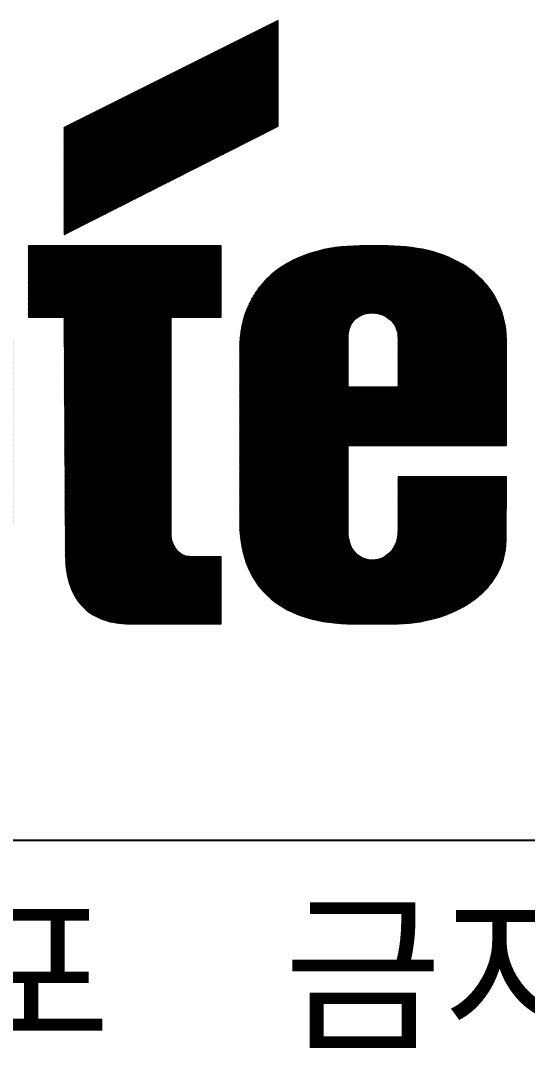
# Model space of a CAD drawing. Header units: millimetres. Extents: x 1063 to 1621, y 404 to 836.
# Drawn here: x 1499.54 to 1506.75, y 414.08 to 428.76 of the extents above; entities that cross this region are included whole.
import ezdxf

# ---------------------------------------------------------------- set-up
doc = ezdxf.new("R2010")
doc.units = ezdxf.units.MM
doc.styles.add('ROMANS', font='txt', dxfattribs={"height": 0.2})

msp = doc.modelspace()

# ---------------------------------------------------------------- hatches: boundary and pattern name
h = msp.add_hatch()
h.set_pattern_fill('ANSI31', color=256, scale=0.1, style=0)
h.set_pattern_definition([(45, (994.75708, 597.389726), (-0.00883883476, 0.00883883476), [])])
h.paths.add_polyline_path([(1506.452, 424.216), (1506.447, 424.297), (1506.439, 424.374), (1506.425, 424.45), (1506.409, 424.525), (1506.389, 424.596), (1506.364, 424.665), (1506.336, 424.731), (1506.305, 424.796), (1506.27, 424.857), (1506.232, 424.915), (1506.191, 424.971), (1506.146, 425.025), (1506.098, 425.077), (1506.049, 425.125), (1505.996, 425.171), (1505.94, 425.216), (1505.882, 425.257), (1505.821, 425.295), (1505.758, 425.33), (1505.692, 425.363), (1505.624, 425.394), (1505.554, 425.422), (1505.483, 425.447), (1505.409, 425.47), (1505.335, 425.49), (1505.257, 425.508), (1505.179, 425.521), (1505.098, 425.535), (1505.017, 425.543), (1504.935, 425.549), (1504.852, 425.554), (1504.766, 425.556), (1504.361, 425.556), (1504.272, 425.554), (1504.184, 425.549), (1504.1, 425.543), (1504.016, 425.531), (1503.933, 425.518), (1503.852, 425.503), (1503.773, 425.483), (1503.695, 425.462), (1503.619, 425.437), (1503.546, 425.411), (1503.475, 425.379), (1503.406, 425.346), (1503.34, 425.311), (1503.275, 425.272), (1503.212, 425.23), (1503.155, 425.186), (1503.098, 425.138), (1503.044, 425.088), (1502.994, 425.035), (1502.946, 424.979), (1502.903, 424.921), (1502.862, 424.86), (1502.824, 424.796), (1502.791, 424.728), (1502.759, 424.659), (1502.733, 424.586), (1502.71, 424.511), (1502.69, 424.432), (1502.675, 424.351), (1502.664, 424.268), (1502.657, 424.183), (1502.654, 424.093), (1502.654, 421.594), (1502.657, 421.508), (1502.664, 421.424), (1502.674, 421.343), (1502.688, 421.264), (1502.705, 421.188), (1502.725, 421.115), (1502.748, 421.044), (1502.774, 420.976), (1502.804, 420.912), (1502.837, 420.849), (1502.874, 420.789), (1502.913, 420.731), (1502.955, 420.677), (1503.001, 420.626), (1503.049, 420.578), (1503.1, 420.531), (1503.153, 420.488), (1503.211, 420.447), (1503.27, 420.409), (1503.331, 420.374), (1503.397, 420.343), (1503.465, 420.313), (1503.535, 420.287), (1503.607, 420.262), (1503.683, 420.242), (1503.761, 420.224), (1503.842, 420.208), (1503.925, 420.196), (1504.009, 420.186), (1504.097, 420.178), (1504.188, 420.174), (1504.278, 420.173), (1504.827, 420.173), (1504.906, 420.174), (1504.986, 420.178), (1505.064, 420.184), (1505.141, 420.193), (1505.217, 420.204), (1505.292, 420.219), (1505.366, 420.236), (1505.439, 420.254), (1505.51, 420.275), (1505.578, 420.298), (1505.645, 420.325), (1505.711, 420.353), (1505.774, 420.384), (1505.835, 420.417), (1505.895, 420.452), (1505.951, 420.49), (1506.006, 420.53), (1506.057, 420.571), (1506.106, 420.614), (1506.153, 420.66), (1506.196, 420.708), (1506.235, 420.758), (1506.272, 420.811), (1506.306, 420.865), (1506.336, 420.92), (1506.363, 420.979), (1506.386, 421.039), (1506.406, 421.1), (1506.422, 421.164), (1506.434, 421.229), (1506.44, 421.297), (1506.444, 421.366), (1506.452, 422.265), (1504.908, 422.265), (1504.908, 421.513), (1504.906, 421.432), (1504.886, 421.344), (1504.853, 421.268), (1504.814, 421.208), (1504.753, 421.151), (1504.69, 421.112), (1504.626, 421.09), (1504.551, 421.079), (1504.477, 421.086), (1504.412, 421.105), (1504.35, 421.14), (1504.295, 421.188), (1504.25, 421.254), (1504.221, 421.32), (1504.2, 421.411), (1504.197, 421.493), (1504.197, 424.255), (1504.2, 424.311), (1504.217, 424.392), (1504.251, 424.46), (1504.289, 424.507), (1504.352, 424.555), (1504.407, 424.58), (1504.464, 424.595), (1504.536, 424.602), (1504.61, 424.595), (1504.669, 424.58), (1504.732, 424.552), (1504.791, 424.51), (1504.836, 424.462), (1504.87, 424.41), (1504.899, 424.334), (1504.908, 424.264), (1504.908, 423.545), (1504.197, 423.545), (1504.197, 422.712), (1506.452, 422.712)])
h.paths.add_polyline_path([(1501.679, 424.54), (1502.391, 424.54), (1502.391, 425.556), (1499.649, 425.556), (1499.649, 424.54), (1500.156, 424.54), (1500.176, 421.148), (1500.178, 421.085), (1500.181, 421.024), (1500.186, 420.966), (1500.194, 420.91), (1500.204, 420.857), (1500.216, 420.806), (1500.229, 420.756), (1500.246, 420.708), (1500.262, 420.664), (1500.282, 420.621), (1500.303, 420.579), (1500.327, 420.54), (1500.351, 420.503), (1500.378, 420.469), (1500.406, 420.436), (1500.436, 420.406), (1500.465, 420.376), (1500.498, 420.35), (1500.533, 420.325), (1500.568, 420.302), (1500.606, 420.282), (1500.644, 420.262), (1500.684, 420.246), (1500.725, 420.231), (1500.766, 420.216), (1500.809, 420.204), (1500.854, 420.196), (1500.898, 420.188), (1500.945, 420.181), (1500.993, 420.176), (1501.041, 420.174), (1501.09, 420.173), (1502.391, 420.173), (1502.391, 421.128), (1501.94, 421.13), (1501.897, 421.13), (1501.862, 421.145), (1501.836, 421.155), (1501.774, 421.202), (1501.729, 421.265), (1501.696, 421.335), (1501.681, 421.4), (1501.679, 421.452)])
h.paths.add_polyline_path([(1499.422, 421.53), (1499.424, 421.616), (1499.424, 424.194), (1499.422, 424.267), (1499.416, 424.336), (1499.404, 424.406), (1499.388, 424.475), (1499.368, 424.541), (1499.345, 424.607), (1499.317, 424.67), (1499.285, 424.733), (1499.251, 424.792), (1499.213, 424.852), (1499.171, 424.91), (1499.127, 424.964), (1499.08, 425.017), (1499.029, 425.068), (1498.978, 425.118), (1498.922, 425.164), (1498.865, 425.209), (1498.806, 425.252), (1498.745, 425.292), (1498.68, 425.328), (1498.616, 425.363), (1498.55, 425.396), (1498.482, 425.424), (1498.414, 425.452), (1498.343, 425.475), (1498.274, 425.497), (1498.203, 425.513), (1498.13, 425.528), (1498.057, 425.54), (1497.986, 425.548), (1497.913, 425.554), (1497.841, 425.556), (1497.252, 425.556), (1497.163, 425.553), (1497.075, 425.548), (1496.991, 425.54), (1496.907, 425.526), (1496.826, 425.51), (1496.747, 425.492), (1496.671, 425.468), (1496.596, 425.444), (1496.523, 425.416), (1496.452, 425.384), (1496.385, 425.349), (1496.32, 425.313), (1496.257, 425.273), (1496.196, 425.232), (1496.138, 425.189), (1496.084, 425.143), (1496.031, 425.093), (1495.983, 425.044), (1495.935, 424.991), (1495.892, 424.936), (1495.852, 424.88), (1495.814, 424.822), (1495.781, 424.763), (1495.75, 424.703), (1495.722, 424.64), (1495.697, 424.576), (1495.677, 424.511), (1495.659, 424.447), (1495.646, 424.379), (1495.636, 424.311), (1495.629, 424.244), (1495.626, 424.174), (1497.15, 424.297), (1497.152, 424.349), (1497.172, 424.411), (1497.2, 424.465), (1497.259, 424.528), (1497.332, 424.567), (1497.403, 424.59), (1497.456, 424.598), (1497.516, 424.601), (1497.597, 424.593), (1497.636, 424.581), (1497.675, 424.569), (1497.751, 424.528), (1497.809, 424.466), (1497.841, 424.412), (1497.858, 424.345), (1497.861, 424.297), (1497.861, 421.452), (1497.858, 421.388), (1497.84, 421.292), (1497.809, 421.223), (1497.764, 421.158), (1497.709, 421.107), (1497.652, 421.073), (1497.589, 421.05), (1497.505, 421.037), (1497.421, 421.05), (1497.366, 421.07), (1497.302, 421.105), (1497.246, 421.158), (1497.2, 421.225), (1497.173, 421.293), (1497.152, 421.382), (1497.15, 421.452), (1497.15, 424.297), (1495.626, 424.174), (1495.626, 421.555), (1495.629, 421.47), (1495.638, 421.388), (1495.651, 421.308), (1495.667, 421.232), (1495.69, 421.158), (1495.717, 421.087), (1495.748, 421.019), (1495.783, 420.953), (1495.823, 420.888), (1495.864, 420.829), (1495.91, 420.771), (1495.958, 420.715), (1496.009, 420.662), (1496.064, 420.612), (1496.122, 420.565), (1496.18, 420.52), (1496.241, 420.479), (1496.304, 420.439), (1496.368, 420.403), (1496.434, 420.369), (1496.5, 420.338), (1496.568, 420.308), (1496.637, 420.284), (1496.707, 420.26), (1496.776, 420.239), (1496.846, 420.222), (1496.915, 420.208), (1496.983, 420.194), (1497.052, 420.184), (1497.12, 420.178), (1497.186, 420.174), (1497.252, 420.173), (1497.738, 420.173), (1497.826, 420.176), (1497.913, 420.183), (1497.998, 420.191), (1498.082, 420.203), (1498.165, 420.216), (1498.244, 420.234), (1498.323, 420.254), (1498.399, 420.275), (1498.475, 420.302), (1498.548, 420.33), (1498.619, 420.36), (1498.687, 420.394), (1498.753, 420.429), (1498.816, 420.469), (1498.877, 420.51), (1498.937, 420.555), (1498.991, 420.601), (1499.044, 420.65), (1499.094, 420.703), (1499.141, 420.758), (1499.184, 420.814), (1499.224, 420.875), (1499.262, 420.938), (1499.295, 421.003), (1499.325, 421.07), (1499.351, 421.14), (1499.373, 421.212), (1499.391, 421.288), (1499.406, 421.366), (1499.416, 421.447)])
h.paths.add_polyline_path([(1495.138, 422.631), (1495.137, 422.683), (1495.132, 422.733), (1495.125, 422.783), (1495.114, 422.831), (1495.099, 422.877), (1495.082, 422.921), (1495.062, 422.963), (1495.041, 423.004), (1495.014, 423.044), (1494.988, 423.082), (1494.957, 423.118), (1494.925, 423.153), (1494.89, 423.186), (1494.854, 423.217), (1494.814, 423.247), (1494.773, 423.275), (1494.73, 423.302), (1494.685, 423.328), (1494.639, 423.351), (1494.591, 423.374), (1494.542, 423.394), (1494.49, 423.414), (1494.439, 423.431), (1494.385, 423.447), (1494.33, 423.462), (1494.274, 423.475), (1494.218, 423.487), (1494.16, 423.498), (1494.1, 423.507), (1494.041, 423.513), (1493.981, 423.52), (1493.92, 423.525), (1493.981, 423.53), (1494.041, 423.538), (1494.1, 423.548), (1494.16, 423.561), (1494.218, 423.578), (1494.274, 423.596), (1494.33, 423.617), (1494.385, 423.64), (1494.439, 423.665), (1494.49, 423.693), (1494.542, 423.723), (1494.591, 423.754), (1494.639, 423.789), (1494.685, 423.826), (1494.73, 423.864), (1494.773, 423.903), (1494.814, 423.945), (1494.854, 423.988), (1494.89, 424.03), (1494.925, 424.077), (1494.957, 424.125), (1494.988, 424.174), (1495.014, 424.224), (1495.041, 424.275), (1495.062, 424.328), (1495.082, 424.381), (1495.099, 424.437), (1495.114, 424.492), (1495.125, 424.548), (1495.132, 424.606), (1495.137, 424.664), (1495.138, 424.723), (1495.138, 425.169), (1495.137, 425.239), (1495.132, 425.305), (1495.123, 425.371), (1495.112, 425.434), (1495.097, 425.495), (1495.077, 425.556), (1495.056, 425.614), (1495.031, 425.672), (1495.003, 425.726), (1494.971, 425.779), (1494.937, 425.829), (1494.899, 425.878), (1494.857, 425.926), (1494.813, 425.971), (1494.766, 426.014), (1494.715, 426.054), (1494.662, 426.093), (1494.606, 426.13), (1494.547, 426.163), (1494.484, 426.196), (1494.419, 426.225), (1494.352, 426.252), (1494.281, 426.277), (1494.206, 426.3), (1494.128, 426.32), (1494.049, 426.338), (1493.967, 426.353), (1493.882, 426.364), (1493.795, 426.374), (1493.704, 426.382), (1493.609, 426.386), (1493.514, 426.387), (1491.22, 426.387), (1491.22, 420.173), (1492.783, 420.173), (1492.783, 425.515), (1493.109, 425.515), (1493.204, 425.507), (1493.312, 425.464), (1493.408, 425.389), (1493.464, 425.316), (1493.499, 425.263), (1493.529, 425.204), (1493.553, 425.141), (1493.576, 425.075), (1493.593, 425.007), (1493.606, 424.935), (1493.616, 424.862), (1493.621, 424.787), (1493.623, 424.713), (1493.621, 424.637), (1493.614, 424.563), (1493.603, 424.49), (1493.588, 424.419), (1493.57, 424.349), (1493.547, 424.283), (1493.52, 424.221), (1493.49, 424.161), (1493.456, 424.108), (1493.398, 424.032), (1493.311, 423.964), (1493.201, 423.917), (1493.109, 423.91), (1492.783, 423.91), (1492.783, 423.016), (1493.168, 423.016), (1493.207, 423.016), (1493.244, 423.006), (1493.293, 422.993), (1493.365, 422.952), (1493.396, 422.923), (1493.422, 422.902), (1493.451, 422.867), (1493.472, 422.841), (1493.497, 422.802), (1493.518, 422.77), (1493.537, 422.73), (1493.548, 422.705), (1493.558, 422.678), (1493.577, 422.631), (1493.585, 422.599), (1493.594, 422.571), (1493.603, 422.518), (1493.608, 422.492), (1493.614, 422.439), (1493.614, 422.412), (1493.616, 422.388), (1493.616, 420.173), (1495.138, 420.173)])

# ---------------------------------------------------------------- linework, layer by layer
at = {"color": 1, "lineweight": 0}
for p, q in [((1503.202, 428.764), (1500.156, 427.242)), ((1503.202, 427.262), (1503.202, 428.764)), ((1500.156, 425.718), (1503.202, 427.262)), ((1500.156, 427.242), (1500.156, 425.718)), ((1500.156, 427.242), (1500.156, 427.242))]:
    msp.add_line(p, q, dxfattribs=at)
at = {"color": 1}
for p, q in [((1500.156, 425.734), (1503.17, 428.748)), ((1500.156, 425.752), (1503.135, 428.73)), ((1500.156, 425.77), (1503.099, 428.713)), ((1500.156, 425.787), (1503.064, 428.695)), ((1500.156, 425.805), (1503.029, 428.677)), ((1500.156, 425.823), (1502.993, 428.66)), ((1500.159, 425.72), (1503.202, 428.763)), ((1500.195, 425.738), (1503.202, 428.745)), ((1500.231, 425.756), (1503.202, 428.727)), ((1500.267, 425.774), (1503.202, 428.71)), ((1500.303, 425.792), (1503.202, 428.692)), ((1500.339, 425.81), (1503.202, 428.674)), ((1500.374, 425.829), (1503.202, 428.657)), ((1500.156, 425.84), (1502.958, 428.642)), ((1500.156, 425.858), (1502.923, 428.624)), ((1500.156, 425.876), (1502.887, 428.607)), ((1500.156, 425.893), (1502.852, 428.589)), ((1500.156, 425.911), (1502.817, 428.571)), ((1500.156, 425.929), (1502.781, 428.554)), ((1500.156, 425.946), (1502.746, 428.536)), ((1500.156, 425.964), (1502.711, 428.518)), ((1500.41, 425.847), (1503.202, 428.639)), ((1500.446, 425.865), (1503.202, 428.621)), ((1500.482, 425.883), (1503.202, 428.604)), ((1500.518, 425.901), (1503.202, 428.586)), ((1500.554, 425.919), (1503.202, 428.568)), ((1500.589, 425.937), (1503.202, 428.551)), ((1500.625, 425.956), (1503.202, 428.533)), ((1500.661, 425.974), (1503.202, 428.515)), ((1500.156, 425.982), (1502.675, 428.501)), ((1500.156, 425.999), (1502.64, 428.483)), ((1500.156, 426.017), (1502.605, 428.465)), ((1500.156, 426.035), (1502.569, 428.448)), ((1500.156, 426.052), (1502.534, 428.43)), ((1500.156, 426.07), (1502.499, 428.412)), ((1500.156, 426.088), (1502.463, 428.395)), ((1500.156, 426.105), (1502.428, 428.377)), ((1500.697, 425.992), (1503.202, 428.498)), ((1500.733, 426.01), (1503.202, 428.48)), ((1500.769, 426.028), (1503.202, 428.462)), ((1500.804, 426.046), (1503.202, 428.444)), ((1500.84, 426.065), (1503.202, 428.427)), ((1500.876, 426.083), (1503.202, 428.409)), ((1500.912, 426.101), (1503.202, 428.391)), ((1500.948, 426.119), (1503.202, 428.374)), ((1500.156, 426.123), (1502.393, 428.359)), ((1500.156, 426.141), (1502.357, 428.342)), ((1500.156, 426.158), (1502.322, 428.324)), ((1500.156, 426.176), (1502.287, 428.307)), ((1500.156, 426.194), (1502.251, 428.289)), ((1500.156, 426.212), (1502.216, 428.271)), ((1500.156, 426.229), (1502.181, 428.254)), ((1500.156, 426.247), (1502.145, 428.236)), ((1500.156, 426.265), (1502.11, 428.218)), ((1500.984, 426.137), (1503.202, 428.356)), ((1501.019, 426.155), (1503.202, 428.338)), ((1501.055, 426.174), (1503.202, 428.321)), ((1501.091, 426.192), (1503.202, 428.303)), ((1501.127, 426.21), (1503.202, 428.285)), ((1501.163, 426.228), (1503.202, 428.268)), ((1501.199, 426.246), (1503.202, 428.25)), ((1501.235, 426.264), (1503.202, 428.232)), ((1500.156, 426.282), (1502.075, 428.201)), ((1500.156, 426.3), (1502.039, 428.183)), ((1500.156, 426.318), (1502.004, 428.165)), ((1500.156, 426.335), (1501.969, 428.148)), ((1500.156, 426.353), (1501.933, 428.13)), ((1500.156, 426.371), (1501.898, 428.112)), ((1500.156, 426.388), (1501.863, 428.095)), ((1500.156, 426.406), (1501.827, 428.077)), ((1501.27, 426.283), (1503.202, 428.215)), ((1501.306, 426.301), (1503.202, 428.197)), ((1501.342, 426.319), (1503.202, 428.179)), ((1501.378, 426.337), (1503.202, 428.162)), ((1501.414, 426.355), (1503.202, 428.144)), ((1501.45, 426.373), (1503.202, 428.126)), ((1501.485, 426.392), (1503.202, 428.109)), ((1501.521, 426.41), (1503.202, 428.091)), ((1501.557, 426.428), (1503.202, 428.073)), ((1500.156, 426.424), (1501.792, 428.059)), ((1500.156, 426.441), (1501.757, 428.042)), ((1500.156, 426.459), (1501.721, 428.024)), ((1500.156, 426.477), (1501.686, 428.006)), ((1500.156, 426.494), (1501.651, 427.989)), ((1500.156, 426.512), (1501.615, 427.971)), ((1500.156, 426.53), (1501.58, 427.953)), ((1500.156, 426.547), (1501.545, 427.936)), ((1501.593, 426.446), (1503.202, 428.056)), ((1501.629, 426.464), (1503.202, 428.038)), ((1501.665, 426.482), (1503.202, 428.02)), ((1501.7, 426.501), (1503.202, 428.003)), ((1501.736, 426.519), (1503.202, 427.985)), ((1501.772, 426.537), (1503.202, 427.967)), ((1501.808, 426.555), (1503.202, 427.949)), ((1501.844, 426.573), (1503.202, 427.932)), ((1500.156, 426.565), (1501.509, 427.918)), ((1500.156, 426.583), (1501.474, 427.9)), ((1500.156, 426.6), (1501.439, 427.883)), ((1500.156, 426.618), (1501.403, 427.865)), ((1500.156, 426.636), (1501.368, 427.847)), ((1500.156, 426.653), (1501.333, 427.83)), ((1500.156, 426.671), (1501.297, 427.812)), ((1500.156, 426.689), (1501.262, 427.794)), ((1500.156, 426.706), (1501.227, 427.777)), ((1501.88, 426.591), (1503.202, 427.914)), ((1501.916, 426.61), (1503.202, 427.896)), ((1501.951, 426.628), (1503.202, 427.879)), ((1501.987, 426.646), (1503.202, 427.861)), ((1502.023, 426.664), (1503.202, 427.843)), ((1502.059, 426.682), (1503.202, 427.826)), ((1502.095, 426.7), (1503.202, 427.808)), ((1502.131, 426.719), (1503.202, 427.79)), ((1500.156, 426.724), (1501.191, 427.759)), ((1500.156, 426.742), (1501.156, 427.741)), ((1500.156, 426.76), (1501.121, 427.724)), ((1500.156, 426.777), (1501.085, 427.706)), ((1500.156, 426.795), (1501.05, 427.688)), ((1500.156, 426.813), (1501.015, 427.671)), ((1500.156, 426.83), (1500.979, 427.653)), ((1500.156, 426.848), (1500.944, 427.635)), ((1502.166, 426.737), (1503.202, 427.773)), ((1502.202, 426.755), (1503.202, 427.755)), ((1502.238, 426.773), (1503.202, 427.737)), ((1502.274, 426.791), (1503.202, 427.72)), ((1502.31, 426.809), (1503.202, 427.702)), ((1502.346, 426.828), (1503.202, 427.684)), ((1502.381, 426.846), (1503.202, 427.667)), ((1502.417, 426.864), (1503.202, 427.649)), ((1502.453, 426.882), (1503.202, 427.631)), ((1500.156, 426.866), (1500.909, 427.618)), ((1500.156, 426.883), (1500.873, 427.6)), ((1500.156, 426.901), (1500.838, 427.583)), ((1500.156, 426.919), (1500.803, 427.565)), ((1500.156, 426.936), (1500.767, 427.547)), ((1500.156, 426.954), (1500.732, 427.53)), ((1500.156, 426.972), (1500.697, 427.512)), ((1500.156, 426.989), (1500.661, 427.494)), ((1502.489, 426.9), (1503.202, 427.614)), ((1502.525, 426.918), (1503.202, 427.596)), ((1502.561, 426.937), (1503.202, 427.578)), ((1502.597, 426.955), (1503.202, 427.561)), ((1502.632, 426.973), (1503.202, 427.543)), ((1502.668, 426.991), (1503.202, 427.525)), ((1502.704, 427.009), (1503.202, 427.508)), ((1502.74, 427.027), (1503.202, 427.49)), ((1500.156, 427.007), (1500.626, 427.477)), ((1500.156, 427.025), (1500.591, 427.459)), ((1500.156, 427.042), (1500.555, 427.441)), ((1500.156, 427.06), (1500.52, 427.424)), ((1500.156, 427.078), (1500.485, 427.406)), ((1500.156, 427.095), (1500.449, 427.388)), ((1500.156, 427.113), (1500.414, 427.371)), ((1500.156, 427.131), (1500.379, 427.353)), ((1500.156, 427.148), (1500.343, 427.335)), ((1502.776, 427.045), (1503.202, 427.472)), ((1502.812, 427.064), (1503.202, 427.455)), ((1502.847, 427.082), (1503.202, 427.437)), ((1502.883, 427.1), (1503.202, 427.419)), ((1502.919, 427.118), (1503.202, 427.401)), ((1502.955, 427.136), (1503.202, 427.384)), ((1502.991, 427.154), (1503.202, 427.366)), ((1503.027, 427.173), (1503.202, 427.348)), ((1500.156, 427.166), (1500.308, 427.318)), ((1500.156, 427.184), (1500.272, 427.3)), ((1500.156, 427.201), (1500.237, 427.282)), ((1500.156, 427.219), (1500.202, 427.265)), ((1500.156, 427.237), (1500.166, 427.247)), ((1503.062, 427.191), (1503.202, 427.331)), ((1503.098, 427.209), (1503.202, 427.313)), ((1503.134, 427.227), (1503.202, 427.295)), ((1503.17, 427.245), (1503.202, 427.278))]:
    msp.add_line(p, q, dxfattribs=at)
at = {"color": 154, "lineweight": 0}
for p, q in [((1499.649, 425.556), (1499.649, 424.54)), ((1502.391, 425.556), (1499.649, 425.556)), ((1499.649, 425.556), (1499.649, 425.556)), ((1502.391, 424.54), (1502.391, 425.556)), ((1503.619, 425.437), (1503.546, 425.411)), ((1503.695, 425.462), (1503.619, 425.437)), ((1503.773, 425.483), (1503.695, 425.462)), ((1503.852, 425.503), (1503.773, 425.483)), ((1503.933, 425.518), (1503.852, 425.503)), ((1504.016, 425.531), (1503.933, 425.518)), ((1504.1, 425.543), (1504.016, 425.531)), ((1504.184, 425.549), (1504.1, 425.543)), ((1504.272, 425.554), (1504.184, 425.549)), ((1504.361, 425.556), (1504.272, 425.554)), ((1504.766, 425.556), (1504.361, 425.556)), ((1504.852, 425.554), (1504.766, 425.556)), ((1504.935, 425.549), (1504.852, 425.554)), ((1505.017, 425.543), (1504.935, 425.549)), ((1505.098, 425.535), (1505.017, 425.543)), ((1505.179, 425.521), (1505.098, 425.535)), ((1505.257, 425.508), (1505.179, 425.521)), ((1505.335, 425.49), (1505.257, 425.508)), ((1505.409, 425.47), (1505.335, 425.49)), ((1505.483, 425.447), (1505.409, 425.47)), ((1505.554, 425.422), (1505.483, 425.447)), ((1503.34, 425.311), (1503.275, 425.272)), ((1503.406, 425.346), (1503.34, 425.311)), ((1503.475, 425.379), (1503.406, 425.346)), ((1503.546, 425.411), (1503.475, 425.379)), ((1505.624, 425.394), (1505.554, 425.422)), ((1505.692, 425.363), (1505.624, 425.394)), ((1505.758, 425.33), (1505.692, 425.363)), ((1505.821, 425.295), (1505.758, 425.33)), ((1505.882, 425.257), (1505.821, 425.295)), ((1503.098, 425.138), (1503.044, 425.088)), ((1503.155, 425.186), (1503.098, 425.138)), ((1503.212, 425.23), (1503.155, 425.186)), ((1503.275, 425.272), (1503.212, 425.23)), ((1505.94, 425.216), (1505.882, 425.257)), ((1505.996, 425.171), (1505.94, 425.216)), ((1506.049, 425.125), (1505.996, 425.171)), ((1502.994, 425.035), (1502.946, 424.979)), ((1503.044, 425.088), (1502.994, 425.035)), ((1506.098, 425.077), (1506.049, 425.125)), ((1506.146, 425.025), (1506.098, 425.077)), ((1506.191, 424.971), (1506.146, 425.025)), ((1502.862, 424.86), (1502.824, 424.796)), ((1502.903, 424.921), (1502.862, 424.86)), ((1502.946, 424.979), (1502.903, 424.921)), ((1506.232, 424.915), (1506.191, 424.971)), ((1506.27, 424.857), (1506.232, 424.915)), ((1506.305, 424.796), (1506.27, 424.857)), ((1502.791, 424.728), (1502.759, 424.659)), ((1502.824, 424.796), (1502.791, 424.728)), ((1506.336, 424.731), (1506.305, 424.796)), ((1506.364, 424.665), (1506.336, 424.731)), ((1502.733, 424.586), (1502.71, 424.511)), ((1502.759, 424.659), (1502.733, 424.586)), ((1504.335, 424.541), (1504.363, 424.559)), ((1504.363, 424.559), (1504.391, 424.573)), ((1504.391, 424.573), (1504.422, 424.584)), ((1504.422, 424.584), (1504.454, 424.592)), ((1504.454, 424.592), (1504.487, 424.597)), ((1504.487, 424.597), (1504.52, 424.601)), ((1504.52, 424.601), (1504.553, 424.601)), ((1504.553, 424.601), (1504.588, 424.597)), ((1504.588, 424.597), (1504.621, 424.592)), ((1504.621, 424.592), (1504.652, 424.584)), ((1504.652, 424.584), (1504.685, 424.573)), ((1504.685, 424.573), (1504.715, 424.559)), ((1504.715, 424.559), (1504.745, 424.543)), ((1506.389, 424.596), (1506.364, 424.665)), ((1506.409, 424.525), (1506.389, 424.596)), ((1499.649, 424.54), (1500.156, 424.54)), ((1500.156, 424.54), (1500.176, 421.148)), ((1501.679, 421.452), (1501.679, 424.54)), ((1501.679, 424.54), (1502.391, 424.54)), ((1502.69, 424.432), (1502.675, 424.351)), ((1502.71, 424.511), (1502.69, 424.432)), ((1504.214, 424.378), (1504.227, 424.412)), ((1504.227, 424.412), (1504.244, 424.445)), ((1504.244, 424.445), (1504.262, 424.473)), ((1504.262, 424.473), (1504.283, 424.5)), ((1504.283, 424.5), (1504.308, 424.521)), ((1504.308, 424.521), (1504.335, 424.541)), ((1504.745, 424.543), (1504.773, 424.523)), ((1504.773, 424.523), (1504.799, 424.502)), ((1504.799, 424.502), (1504.822, 424.477)), ((1504.822, 424.477), (1504.844, 424.45)), ((1504.844, 424.45), (1504.864, 424.421)), ((1504.864, 424.421), (1504.878, 424.389)), ((1506.425, 424.45), (1506.409, 424.525)), ((1506.439, 424.374), (1506.425, 424.45)), ((1502.664, 424.268), (1502.657, 424.183)), ((1502.675, 424.351), (1502.664, 424.268)), ((1504.197, 424.255), (1504.199, 424.3)), ((1504.197, 421.493), (1504.197, 424.255)), ((1504.199, 424.3), (1504.206, 424.34)), ((1504.206, 424.34), (1504.214, 424.378)), ((1504.878, 424.389), (1504.892, 424.354)), ((1504.892, 424.354), (1504.902, 424.316)), ((1504.902, 424.316), (1504.906, 424.277)), ((1504.906, 424.277), (1504.908, 424.235)), ((1506.447, 424.297), (1506.439, 424.374)), ((1506.452, 424.216), (1506.447, 424.297)), ((1502.657, 424.183), (1502.654, 424.093)), ((1504.908, 424.235), (1504.908, 423.545)), ((1506.452, 422.712), (1506.452, 424.216)), ((1502.654, 424.093), (1502.654, 421.594)), ((1502.654, 424.093), (1502.654, 424.093)), ((1504.908, 423.545), (1504.197, 423.545)), ((1504.197, 423.545), (1504.197, 422.712)), ((1504.197, 422.712), (1506.452, 422.712)), ((1506.452, 422.265), (1504.908, 422.265)), ((1504.908, 422.265), (1504.908, 421.513)), ((1506.444, 421.366), (1506.452, 422.265)), ((1502.654, 421.594), (1502.657, 421.508)), ((1502.657, 421.508), (1502.664, 421.424)), ((1504.199, 421.442), (1504.197, 421.493)), ((1504.908, 421.513), (1504.906, 421.462)), ((1501.68, 421.422), (1501.679, 421.452)), ((1501.684, 421.391), (1501.68, 421.422)), ((1501.69, 421.361), (1501.684, 421.391)), ((1501.698, 421.333), (1501.69, 421.361)), ((1501.71, 421.305), (1501.698, 421.333)), ((1502.664, 421.424), (1502.674, 421.343)), ((1502.674, 421.343), (1502.688, 421.264)), ((1504.204, 421.394), (1504.199, 421.442)), ((1504.214, 421.351), (1504.204, 421.394)), ((1504.226, 421.31), (1504.214, 421.351)), ((1504.878, 421.326), (1504.862, 421.288)), ((1504.892, 421.369), (1504.878, 421.326)), ((1504.902, 421.414), (1504.892, 421.369)), ((1504.906, 421.462), (1504.902, 421.414)), ((1506.44, 421.297), (1506.444, 421.366)), ((1501.723, 421.277), (1501.71, 421.305)), ((1501.738, 421.252), (1501.723, 421.277)), ((1501.755, 421.229), (1501.738, 421.252)), ((1501.773, 421.207), (1501.755, 421.229)), ((1501.793, 421.188), (1501.773, 421.207)), ((1501.814, 421.171), (1501.793, 421.188)), ((1501.837, 421.156), (1501.814, 421.171)), ((1502.688, 421.264), (1502.705, 421.188)), ((1502.705, 421.188), (1502.725, 421.115)), ((1504.242, 421.272), (1504.226, 421.31)), ((1504.26, 421.239), (1504.242, 421.272)), ((1504.282, 421.207), (1504.26, 421.239)), ((1504.305, 421.179), (1504.282, 421.207)), ((1504.331, 421.156), (1504.305, 421.179)), ((1504.797, 421.193), (1504.771, 421.168)), ((1504.822, 421.221), (1504.797, 421.193)), ((1504.844, 421.254), (1504.822, 421.221)), ((1504.862, 421.288), (1504.844, 421.254)), ((1506.422, 421.164), (1506.434, 421.229)), ((1506.434, 421.229), (1506.44, 421.297)), ((1500.176, 421.148), (1500.178, 421.085)), ((1500.178, 421.085), (1500.181, 421.024)), ((1500.181, 421.024), (1500.186, 420.966)), ((1501.849, 421.15), (1501.837, 421.156)), ((1501.862, 421.145), (1501.849, 421.15)), ((1501.874, 421.14), (1501.862, 421.145)), ((1501.887, 421.136), (1501.874, 421.14)), ((1501.9, 421.133), (1501.887, 421.136)), ((1501.913, 421.131), (1501.9, 421.133)), ((1501.926, 421.13), (1501.913, 421.131)), ((1501.94, 421.13), (1501.926, 421.13)), ((1502.391, 421.128), (1501.94, 421.13)), ((1502.391, 420.173), (1502.391, 421.128)), ((1502.725, 421.115), (1502.748, 421.044)), ((1502.748, 421.044), (1502.774, 420.976)), ((1504.359, 421.135), (1504.331, 421.156)), ((1504.389, 421.118), (1504.359, 421.135)), ((1504.419, 421.103), (1504.389, 421.118)), ((1504.452, 421.093), (1504.419, 421.103)), ((1504.485, 421.085), (1504.452, 421.093)), ((1504.518, 421.082), (1504.485, 421.085)), ((1504.551, 421.08), (1504.518, 421.082)), ((1504.584, 421.084), (1504.551, 421.08)), ((1504.617, 421.088), (1504.584, 421.084)), ((1504.65, 421.098), (1504.617, 421.088)), ((1504.683, 421.11), (1504.65, 421.098)), ((1504.713, 421.126), (1504.683, 421.11)), ((1504.743, 421.145), (1504.713, 421.126)), ((1504.771, 421.168), (1504.743, 421.145)), ((1506.363, 420.979), (1506.386, 421.039)), ((1506.386, 421.039), (1506.406, 421.1)), ((1506.406, 421.1), (1506.422, 421.164)), ((1500.186, 420.966), (1500.194, 420.91)), ((1500.194, 420.91), (1500.204, 420.857)), ((1502.774, 420.976), (1502.804, 420.912)), ((1502.804, 420.912), (1502.837, 420.849)), ((1506.306, 420.865), (1506.336, 420.92)), ((1506.336, 420.92), (1506.363, 420.979)), ((1500.204, 420.857), (1500.216, 420.806)), ((1500.216, 420.806), (1500.229, 420.756)), ((1500.229, 420.756), (1500.246, 420.708)), ((1502.837, 420.849), (1502.874, 420.789)), ((1502.874, 420.789), (1502.913, 420.731)), ((1502.913, 420.731), (1502.955, 420.677)), ((1506.196, 420.708), (1506.235, 420.758)), ((1506.235, 420.758), (1506.272, 420.811)), ((1506.272, 420.811), (1506.306, 420.865)), ((1500.246, 420.708), (1500.262, 420.664)), ((1500.262, 420.664), (1500.282, 420.621)), ((1500.282, 420.621), (1500.303, 420.579)), ((1502.955, 420.677), (1503.001, 420.626)), ((1503.001, 420.626), (1503.049, 420.578)), ((1506.057, 420.571), (1506.106, 420.614)), ((1506.106, 420.614), (1506.153, 420.66)), ((1506.153, 420.66), (1506.196, 420.708)), ((1500.303, 420.579), (1500.327, 420.54)), ((1500.327, 420.54), (1500.351, 420.503)), ((1500.351, 420.503), (1500.378, 420.469)), ((1500.378, 420.469), (1500.406, 420.436)), ((1500.406, 420.436), (1500.436, 420.406)), ((1503.049, 420.578), (1503.1, 420.531)), ((1503.1, 420.531), (1503.153, 420.488)), ((1503.153, 420.488), (1503.211, 420.447)), ((1503.211, 420.447), (1503.27, 420.409)), ((1505.835, 420.417), (1505.895, 420.452)), ((1505.895, 420.452), (1505.951, 420.49)), ((1505.951, 420.49), (1506.006, 420.53)), ((1506.006, 420.53), (1506.057, 420.571)), ((1500.436, 420.406), (1500.465, 420.376)), ((1500.465, 420.376), (1500.498, 420.35)), ((1500.498, 420.35), (1500.533, 420.325)), ((1500.533, 420.325), (1500.568, 420.302)), ((1500.568, 420.302), (1500.606, 420.282)), ((1503.27, 420.409), (1503.331, 420.374)), ((1503.331, 420.374), (1503.397, 420.343)), ((1503.397, 420.343), (1503.465, 420.313)), ((1503.465, 420.313), (1503.535, 420.287)), ((1505.51, 420.275), (1505.578, 420.298)), ((1505.578, 420.298), (1505.645, 420.325)), ((1505.645, 420.325), (1505.711, 420.353)), ((1505.711, 420.353), (1505.774, 420.384)), ((1505.774, 420.384), (1505.835, 420.417)), ((1500.606, 420.282), (1500.644, 420.262)), ((1500.644, 420.262), (1500.684, 420.246)), ((1500.684, 420.246), (1500.725, 420.231)), ((1500.725, 420.231), (1500.766, 420.216)), ((1500.766, 420.216), (1500.809, 420.204)), ((1500.809, 420.204), (1500.854, 420.196)), ((1500.854, 420.196), (1500.898, 420.188)), ((1500.898, 420.188), (1500.945, 420.181)), ((1500.945, 420.181), (1500.993, 420.176)), ((1500.993, 420.176), (1501.041, 420.174)), ((1501.041, 420.174), (1501.09, 420.173)), ((1501.09, 420.173), (1502.391, 420.173)), ((1503.535, 420.287), (1503.607, 420.262)), ((1503.607, 420.262), (1503.683, 420.242)), ((1503.683, 420.242), (1503.761, 420.224)), ((1503.761, 420.224), (1503.842, 420.208)), ((1503.842, 420.208), (1503.925, 420.196)), ((1503.925, 420.196), (1504.009, 420.186)), ((1504.009, 420.186), (1504.097, 420.178)), ((1504.097, 420.178), (1504.188, 420.174)), ((1504.188, 420.174), (1504.278, 420.173)), ((1504.278, 420.173), (1504.827, 420.173)), ((1504.827, 420.173), (1504.906, 420.174)), ((1504.906, 420.174), (1504.986, 420.178)), ((1504.986, 420.178), (1505.064, 420.184)), ((1505.064, 420.184), (1505.141, 420.193)), ((1505.141, 420.193), (1505.217, 420.204)), ((1505.217, 420.204), (1505.292, 420.219)), ((1505.292, 420.219), (1505.366, 420.236)), ((1505.366, 420.236), (1505.439, 420.254)), ((1505.439, 420.254), (1505.51, 420.275))]:
    msp.add_line(p, q, dxfattribs=at)
at = {"color": 5, "linetype": 'Continuous'}
msp.add_line((1075.257, 417.09), (1608.657, 417.09), dxfattribs=at)

# ---------------------------------------------------------------- texts
at = {"color": 6, "insert": (1438.657, 415.09), "char_height": 1.8, "attachment_point": 4, "style": 'ROMANS'}
msp.add_mtext('{\\fﾱﾼﾸﾲￃﾼ|b0|i0|c129|p49;본\u3000도면은\u3000당사\u3000재산으로서\u3000허가없이\u3000무단복사／배포\u3000금지함． }', dxfattribs=at)

doc.saveas('drawing.dxf')
